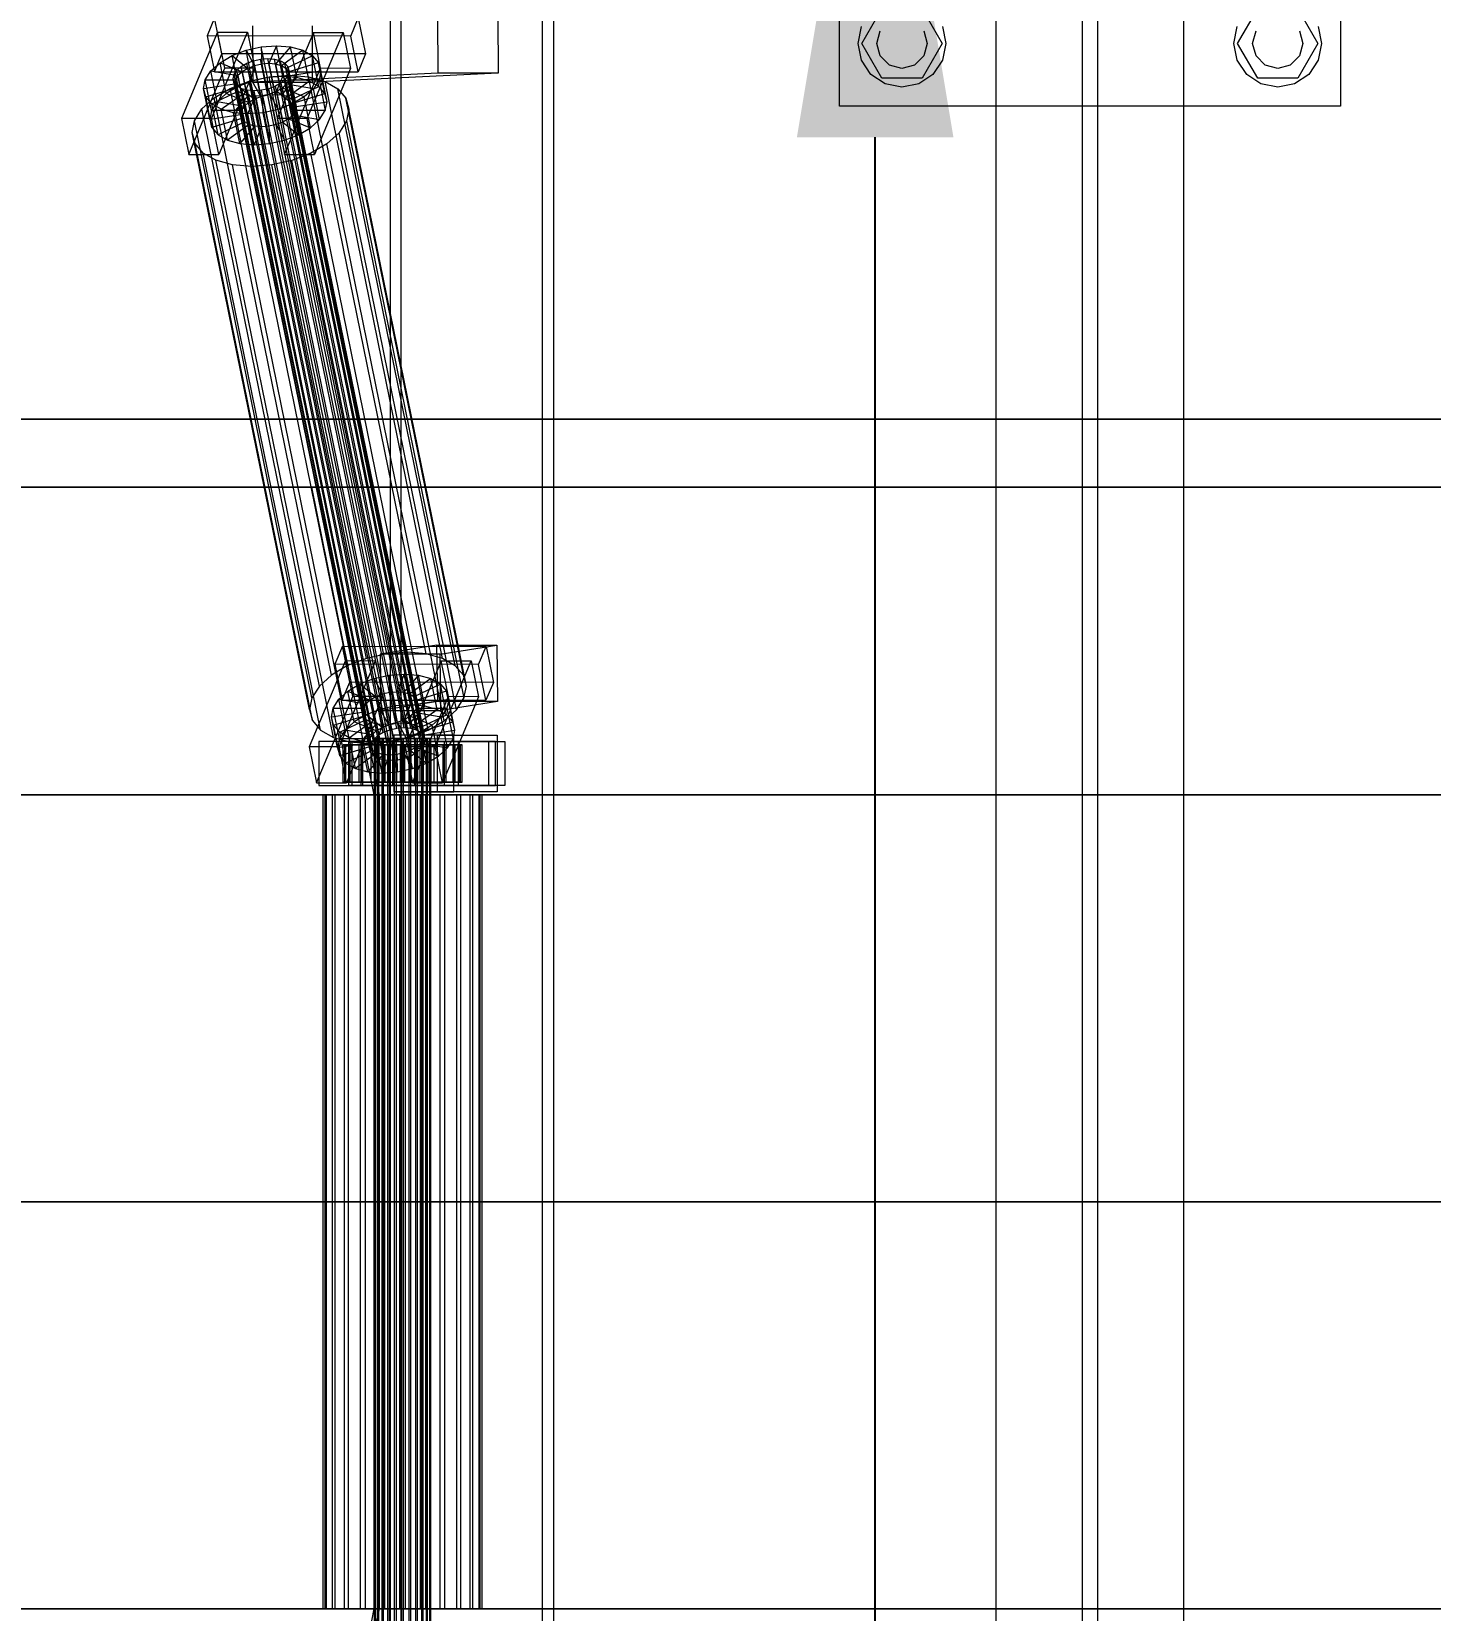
# Model space of a CAD drawing. Header units: millimetres. Extents: x -2500 to 58855, y -53268 to 6837.
# Drawn here: x 23659 to 24106, y -18130 to -17626 of the extents above; entities that cross this region are included whole.
import ezdxf

# ---------------------------------------------------------------- set-up
doc = ezdxf.new("R2010")
doc.units = ezdxf.units.MM
doc.layers.add('COTAS_O', color=1, linetype='Continuous', lineweight=0)
doc.layers.add('superior_C02', color=7, linetype='Continuous', lineweight=0)
doc.dimstyles.new('R19_100', dxfattribs={"dimtxt": 250, "dimasz": 150, "dimexe": 150, "dimexo": 80, "dimgap": 100, "dimtad": 1, "dimtih": 1, "dimtoh": 1, "dimdsep": 46, "dimcen": 0.09, "dimadec": 0, "dimazin": 0, "dimtfac": 1, "dimtdec": 4, "dimtofl": 0, "dimtmove": 0, "dimatfit": 3, "dimfxl": 1, "dimtolj": 1, "dimtzin": 0, "dimarcsym": 0})

# ---------------------------------------------------------------- blocks, each defined once
blk = doc.blocks.new('*D34')
at = {"layer": 'COTAS_O', "color": 0, "lineweight": -2, "transparency": 16777216}
for p, q in [((24548.19, -17510), (23778.19, -17510)), ((23928.19, -19330), (23928.19, -17660)), ((24548.19, -19480), (23778.19, -19480))]:
    blk.add_line(p, q, dxfattribs=at)
at = {"layer": 'COTAS_O', "color": 0, "transparency": 16777216}
for points in [[(23903.19, -17660), (23953.19, -17660), (23928.19, -17510)], [(23903.19, -19330), (23953.19, -19330), (23928.19, -19480)]]:
    blk.add_solid(points, dxfattribs=at)
at = {"layer": 'Defpoints', "color": 0, "transparency": 16777216}
for p in [(23928.19, -17510), (24628.19, -17510), (24628.19, -19480)]:
    blk.add_point(p, dxfattribs=at)

msp = doc.modelspace()

# ---------------------------------------------------------------- linework, layer by layer
at = {"layer": 'superior_C02'}
for p, q in [((23916.747, -17650), (23916.747, -17490)), ((24076.747, -17490), (24076.747, -17650)), ((23966.747, -17570), (23966.747, -18430)), ((23994.247, -17570), (23994.247, -18430)), ((23999.247, -18430), (23999.247, -17570)), ((24026.747, -18430), (24026.747, -17570)), ((23773.331, -17575), (23773.331, -18425)), ((23776.839, -18425), (23776.839, -17575)), ((23821.913, -18425), (23821.913, -17575)), ((23825.42, -17575), (23825.42, -18425)), ((23923.947, -17630), (23930.347, -17618.915)), ((23943.147, -17618.915), (23949.547, -17630)), ((24043.947, -17630), (24050.347, -17618.915)), ((24063.147, -17618.915), (24069.547, -17630)), ((23717.199, -17621.857), (23714.798, -17627.592)), ((23719.533, -17633.325), (23717.199, -17621.857)), ((23729.317, -17624.356), (23729.391, -17642.354)), ((23748.518, -17642.354), (23748.443, -17624.356)), ((23760.702, -17627.65), (23763.103, -17621.914)), ((23763.103, -17621.914), (23765.437, -17633.382)), ((23788.612, -17639.486), (23788.537, -17621.488)), ((23807.664, -17621.488), (23807.738, -17639.486)), ((23718.147, -17626.449), (23706.624, -17653.98)), ((23760.702, -17627.65), (23714.798, -17627.592)), ((23714.798, -17627.592), (23717.132, -17639.061)), ((23716.187, -17653.992), (23727.711, -17626.461)), ((23720.481, -17637.917), (23718.147, -17626.449)), ((23718.147, -17626.449), (23727.711, -17626.461)), ((23727.711, -17626.461), (23730.044, -17637.929)), ((23748.75, -17626.487), (23737.227, -17654.019)), ((23746.79, -17654.031), (23758.313, -17626.499)), ((23751.084, -17637.955), (23748.75, -17626.487)), ((23748.75, -17626.487), (23758.313, -17626.499)), ((23758.313, -17626.499), (23760.647, -17637.967)), ((23763.036, -17639.118), (23760.702, -17627.65)), ((23922.747, -17630), (23923.813, -17624.642)), ((23928.747, -17630), (23929.819, -17626)), ((23943.675, -17626), (23944.747, -17630)), ((23949.681, -17624.642), (23950.747, -17630)), ((24042.747, -17630), (24043.813, -17624.642)), ((24048.747, -17630), (24049.819, -17626)), ((24063.675, -17626), (24064.747, -17630)), ((24069.681, -17624.642), (24070.747, -17630)), ((23717.132, -17639.061), (23719.533, -17633.325)), ((23718.94, -17636.164), (23722.772, -17633.91)), ((23765.437, -17633.382), (23719.533, -17633.325)), ((23722.772, -17633.91), (23727.26, -17632.183)), ((23722.772, -17633.91), (23727.837, -17637.975)), ((23724.773, -17643.74), (23722.772, -17633.91)), ((23727.26, -17632.183), (23732.098, -17631.1)), ((23727.26, -17632.183), (23729.963, -17637.157)), ((23729.261, -17642.013), (23727.26, -17632.183)), ((23732.098, -17631.1), (23736.957, -17630.735)), ((23732.098, -17631.1), (23732.255, -17636.643)), ((23734.099, -17640.93), (23732.098, -17631.1)), ((23736.957, -17630.735), (23734.556, -17636.47)), ((23741.504, -17631.112), (23736.71, -17636.649)), ((23738.957, -17640.564), (23736.957, -17630.735)), ((23736.957, -17630.735), (23741.504, -17631.112)), ((23745.431, -17632.206), (23738.57, -17637.167)), ((23748.469, -17633.943), (23740.009, -17637.99)), ((23743.504, -17640.942), (23741.504, -17631.112)), ((23741.504, -17631.112), (23745.431, -17632.206)), ((23747.431, -17642.036), (23745.431, -17632.206)), ((23745.431, -17632.206), (23748.469, -17633.943)), ((23750.469, -17643.772), (23748.469, -17633.943)), ((23748.469, -17633.943), (23750.412, -17636.203)), ((23765.437, -17633.382), (23763.036, -17639.118)), ((23923.813, -17635.358), (23922.747, -17630)), ((23930.347, -17641.085), (23923.947, -17630)), ((23929.819, -17634), (23928.747, -17630)), ((23932.747, -17636.928), (23929.819, -17634)), ((23943.675, -17634), (23940.747, -17636.928)), ((23949.547, -17630), (23943.147, -17641.085)), ((23944.747, -17630), (23943.675, -17634)), ((23950.747, -17630), (23949.681, -17635.358)), ((24043.813, -17635.358), (24042.747, -17630)), ((24050.347, -17641.085), (24043.947, -17630)), ((24049.819, -17634), (24048.747, -17630)), ((24052.747, -17636.928), (24049.819, -17634)), ((24063.675, -17634), (24060.747, -17636.928)), ((24069.547, -17630), (24063.147, -17641.085)), ((24064.747, -17630), (24063.675, -17634)), ((24070.747, -17630), (24069.681, -17635.358)), ((23708.958, -17665.449), (23720.481, -17637.917)), ((23714.225, -17641.61), (23716.025, -17638.79)), ((23716.025, -17638.79), (23718.94, -17636.164)), ((23716.025, -17638.79), (23724.641, -17640.286)), ((23718.025, -17648.62), (23716.025, -17638.79)), ((23717.132, -17639.061), (23763.036, -17639.118)), ((23730.044, -17637.929), (23718.521, -17665.461)), ((23718.94, -17636.164), (23726.022, -17639.042)), ((23720.94, -17645.994), (23718.94, -17636.164)), ((23730.044, -17637.929), (23720.481, -17637.917)), ((23723.455, -17639.983), (23724.307, -17638.648)), ((23724.307, -17638.648), (23725.688, -17637.404)), ((23767.816, -17852.446), (23724.307, -17638.648)), ((23726.022, -17639.042), (23724.641, -17640.286)), ((23725.688, -17637.404), (23727.504, -17636.336)), ((23769.197, -17851.202), (23725.688, -17637.404)), ((23727.837, -17637.975), (23726.022, -17639.042)), ((23726.022, -17639.042), (23728.022, -17648.872)), ((23727.504, -17636.336), (23729.63, -17635.518)), ((23771.012, -17850.135), (23727.504, -17636.336)), ((23729.963, -17637.157), (23727.837, -17637.975)), ((23727.837, -17637.975), (23729.837, -17647.804)), ((23788.612, -17639.486), (23729.391, -17642.354)), ((23729.63, -17635.518), (23731.921, -17635.005)), ((23773.138, -17849.317), (23729.63, -17635.518)), ((23732.255, -17636.643), (23729.963, -17637.157)), ((23729.963, -17637.157), (23731.963, -17646.986)), ((23731.921, -17635.005), (23734.223, -17634.832)), ((23775.43, -17848.804), (23731.921, -17635.005)), ((23734.556, -17636.47), (23732.255, -17636.643)), ((23732.255, -17636.643), (23734.255, -17646.473)), ((23734.223, -17634.832), (23736.377, -17635.011)), ((23777.731, -17848.631), (23734.223, -17634.832)), ((23734.556, -17636.47), (23736.556, -17646.3)), ((23736.71, -17636.649), (23734.556, -17636.47)), ((23736.377, -17635.011), (23738.237, -17635.529)), ((23779.885, -17848.809), (23736.377, -17635.011)), ((23736.71, -17636.649), (23738.71, -17646.479)), ((23738.57, -17637.167), (23736.71, -17636.649)), ((23738.237, -17635.529), (23739.676, -17636.352)), ((23781.745, -17849.328), (23738.237, -17635.529)), ((23738.57, -17637.167), (23740.57, -17646.997)), ((23740.009, -17637.99), (23738.57, -17637.167)), ((23739.561, -17665.487), (23751.084, -17637.955)), ((23739.676, -17636.352), (23740.596, -17637.422)), ((23783.185, -17850.15), (23739.676, -17636.352)), ((23740.009, -17637.99), (23742.01, -17647.82)), ((23740.93, -17639.061), (23740.009, -17637.99)), ((23740.596, -17637.422), (23740.935, -17638.668)), ((23784.105, -17851.221), (23740.596, -17637.422)), ((23740.935, -17638.668), (23740.669, -17640.005)), ((23750.412, -17636.203), (23740.93, -17639.061)), ((23740.93, -17639.061), (23742.93, -17648.891)), ((23741.268, -17640.307), (23740.93, -17639.061)), ((23784.444, -17852.467), (23740.935, -17638.668)), ((23751.127, -17638.834), (23741.268, -17640.307)), ((23807.738, -17639.486), (23748.518, -17642.354)), ((23760.647, -17637.967), (23749.124, -17665.499)), ((23752.412, -17646.033), (23750.412, -17636.203)), ((23750.412, -17636.203), (23751.127, -17638.834)), ((23751.127, -17638.834), (23750.566, -17641.655)), ((23760.647, -17637.967), (23751.084, -17637.955)), ((23753.128, -17648.664), (23751.127, -17638.834)), ((23807.738, -17639.486), (23788.612, -17639.486)), ((23926.848, -17639.899), (23923.813, -17635.358)), ((23936.747, -17638), (23932.747, -17636.928)), ((23940.747, -17636.928), (23936.747, -17638)), ((23949.681, -17635.358), (23946.647, -17639.899)), ((24046.848, -17639.899), (24043.813, -17635.358)), ((24056.747, -17638), (24052.747, -17636.928)), ((24060.747, -17636.928), (24056.747, -17638)), ((24069.681, -17635.358), (24066.647, -17639.899)), ((23713.664, -17644.431), (23714.225, -17641.61)), ((23713.664, -17644.431), (23723.522, -17642.958)), ((23714.379, -17647.062), (23713.664, -17644.431)), ((23715.664, -17654.261), (23713.664, -17644.431)), ((23714.225, -17641.61), (23723.788, -17641.622)), ((23716.225, -17651.44), (23714.225, -17641.61)), ((23714.379, -17647.062), (23723.861, -17644.204)), ((23717.075, -17647.428), (23722.198, -17644.416)), ((23724.773, -17643.74), (23720.94, -17645.994)), ((23722.198, -17644.416), (23728.198, -17642.107)), ((23759.706, -17828.725), (23722.198, -17644.416)), ((23723.189, -17641.32), (23723.455, -17639.983)), ((23723.528, -17642.566), (23723.189, -17641.32)), ((23766.698, -17855.119), (23723.189, -17641.32)), ((23766.964, -17853.782), (23723.455, -17639.983)), ((23723.788, -17641.622), (23723.522, -17642.958)), ((23723.522, -17642.958), (23723.861, -17644.204)), ((23723.522, -17642.958), (23725.523, -17652.788)), ((23724.448, -17643.637), (23723.528, -17642.566)), ((23767.037, -17856.365), (23723.528, -17642.566)), ((23724.641, -17640.286), (23723.788, -17641.622)), ((23723.788, -17641.622), (23725.789, -17651.452)), ((23723.861, -17644.204), (23724.782, -17645.275)), ((23723.861, -17644.204), (23725.862, -17654.034)), ((23725.887, -17644.459), (23724.448, -17643.637)), ((23767.957, -17857.435), (23724.448, -17643.637)), ((23724.641, -17640.286), (23726.641, -17650.116)), ((23729.261, -17642.013), (23724.773, -17643.74)), ((23729.837, -17647.804), (23724.773, -17643.74)), ((23727.747, -17644.978), (23725.887, -17644.459)), ((23769.396, -17858.258), (23725.887, -17644.459)), ((23728.198, -17642.107), (23734.665, -17640.659)), ((23765.705, -17826.416), (23728.198, -17642.107)), ((23734.099, -17640.93), (23729.261, -17642.013)), ((23731.963, -17646.986), (23729.261, -17642.013)), ((23729.391, -17642.354), (23748.518, -17642.354)), ((23734.494, -17644.47), (23732.203, -17644.983)), ((23738.957, -17640.564), (23734.099, -17640.93)), ((23734.255, -17646.473), (23734.099, -17640.93)), ((23736.62, -17643.652), (23734.494, -17644.47)), ((23778.003, -17858.269), (23734.494, -17644.47)), ((23734.665, -17640.659), (23741.16, -17640.17)), ((23772.173, -17824.968), (23734.665, -17640.659)), ((23736.556, -17646.3), (23738.957, -17640.564)), ((23738.436, -17642.585), (23736.62, -17643.652)), ((23780.129, -17857.451), (23736.62, -17643.652)), ((23736.954, -17645.29), (23738.769, -17644.223)), ((23739.817, -17641.341), (23738.436, -17642.585)), ((23781.944, -17856.383), (23738.436, -17642.585)), ((23738.71, -17646.479), (23743.504, -17640.942)), ((23738.769, -17644.223), (23740.15, -17642.979)), ((23745.851, -17647.101), (23738.769, -17644.223)), ((23738.769, -17644.223), (23740.769, -17654.053)), ((23743.504, -17640.942), (23738.957, -17640.564)), ((23740.669, -17640.005), (23739.817, -17641.341)), ((23783.325, -17855.139), (23739.817, -17641.341)), ((23740.15, -17642.979), (23741.002, -17641.643)), ((23748.766, -17644.475), (23740.15, -17642.979)), ((23740.15, -17642.979), (23742.15, -17652.809)), ((23740.57, -17646.997), (23747.431, -17642.036)), ((23740.669, -17640.005), (23784.178, -17853.804)), ((23741.002, -17641.643), (23741.268, -17640.307)), ((23741.002, -17641.643), (23750.566, -17641.655)), ((23743.003, -17651.473), (23741.002, -17641.643)), ((23741.16, -17640.17), (23747.239, -17640.674)), ((23778.668, -17824.479), (23741.16, -17640.17)), ((23741.268, -17640.307), (23743.269, -17650.137)), ((23742.01, -17647.82), (23750.469, -17643.772)), ((23747.431, -17642.036), (23743.504, -17640.942)), ((23748.766, -17644.475), (23745.851, -17647.101)), ((23747.239, -17640.674), (23752.489, -17642.137)), ((23784.747, -17824.984), (23747.239, -17640.674)), ((23750.469, -17643.772), (23747.431, -17642.036)), ((23750.566, -17641.655), (23748.766, -17644.475)), ((23750.766, -17654.305), (23748.766, -17644.475)), ((23752.412, -17646.033), (23750.469, -17643.772)), ((23750.566, -17641.655), (23752.566, -17651.485)), ((23752.489, -17642.137), (23756.551, -17644.459)), ((23789.996, -17826.446), (23752.489, -17642.137)), ((23756.551, -17644.459), (23759.148, -17647.481)), ((23794.058, -17828.768), (23756.551, -17644.459)), ((23931.39, -17642.934), (23926.848, -17639.899)), ((23943.147, -17641.085), (23930.347, -17641.085)), ((23936.747, -17644), (23931.39, -17642.934)), ((23942.105, -17642.934), (23936.747, -17644)), ((23946.647, -17639.899), (23942.105, -17642.934)), ((24051.39, -17642.934), (24046.848, -17639.899)), ((24063.147, -17641.085), (24050.347, -17641.085)), ((24056.747, -17644), (24051.39, -17642.934)), ((24062.105, -17642.934), (24056.747, -17644)), ((24066.647, -17639.899), (24062.105, -17642.934)), ((23713.178, -17650.939), (23717.075, -17647.428)), ((23716.322, -17649.322), (23714.379, -17647.062)), ((23716.379, -17656.892), (23714.379, -17647.062)), ((23718.025, -17648.62), (23716.225, -17651.44)), ((23716.322, -17649.322), (23724.782, -17645.275)), ((23719.36, -17651.059), (23716.322, -17649.322)), ((23718.322, -17659.152), (23716.322, -17649.322)), ((23754.582, -17831.737), (23717.075, -17647.428)), ((23720.94, -17645.994), (23718.025, -17648.62)), ((23726.641, -17650.116), (23718.025, -17648.62)), ((23719.36, -17651.059), (23726.221, -17646.098)), ((23728.022, -17648.872), (23720.94, -17645.994)), ((23723.287, -17652.153), (23728.081, -17646.616)), ((23724.782, -17645.275), (23726.221, -17646.098)), ((23724.782, -17645.275), (23726.782, -17655.105)), ((23726.221, -17646.098), (23728.081, -17646.616)), ((23726.221, -17646.098), (23728.221, -17655.927)), ((23726.641, -17650.116), (23728.022, -17648.872)), ((23729.901, -17645.156), (23727.747, -17644.978)), ((23771.256, -17858.776), (23727.747, -17644.978)), ((23727.834, -17652.53), (23730.235, -17646.795)), ((23728.022, -17648.872), (23729.837, -17647.804)), ((23728.081, -17646.616), (23730.235, -17646.795)), ((23728.081, -17646.616), (23730.081, -17656.446)), ((23729.837, -17647.804), (23731.963, -17646.986)), ((23732.203, -17644.983), (23729.901, -17645.156)), ((23773.41, -17858.955), (23729.901, -17645.156)), ((23730.235, -17646.795), (23732.536, -17646.622)), ((23730.235, -17646.795), (23732.235, -17656.624)), ((23731.963, -17646.986), (23734.255, -17646.473)), ((23775.711, -17858.782), (23732.203, -17644.983)), ((23732.536, -17646.622), (23734.828, -17646.108)), ((23732.692, -17652.165), (23732.536, -17646.622)), ((23732.536, -17646.622), (23734.536, -17656.451)), ((23734.255, -17646.473), (23736.556, -17646.3)), ((23734.828, -17646.108), (23736.954, -17645.29)), ((23737.53, -17651.082), (23734.828, -17646.108)), ((23734.828, -17646.108), (23736.828, -17655.938)), ((23736.556, -17646.3), (23738.71, -17646.479)), ((23742.018, -17649.355), (23736.954, -17645.29)), ((23736.954, -17645.29), (23738.954, -17655.12)), ((23742.018, -17649.355), (23737.53, -17651.082)), ((23738.71, -17646.479), (23740.57, -17646.997)), ((23740.57, -17646.997), (23742.01, -17647.82)), ((23742.01, -17647.82), (23742.93, -17648.891)), ((23745.851, -17647.101), (23742.018, -17649.355)), ((23744.019, -17659.184), (23742.018, -17649.355)), ((23742.93, -17648.891), (23752.412, -17646.033)), ((23742.93, -17648.891), (23743.269, -17650.137)), ((23743.269, -17650.137), (23753.128, -17648.664)), ((23747.851, -17656.931), (23745.851, -17647.101)), ((23753.128, -17648.664), (23752.412, -17646.033)), ((23752.566, -17651.485), (23753.128, -17648.664)), ((23759.148, -17647.481), (23760.104, -17650.998)), ((23796.656, -17831.79), (23759.148, -17647.481)), ((23716.187, -17653.992), (23706.624, -17653.98)), ((23706.624, -17653.98), (23708.958, -17665.449)), ((23710.772, -17654.709), (23713.178, -17650.939)), ((23750.685, -17835.248), (23713.178, -17650.939)), ((23716.225, -17651.44), (23715.664, -17654.261)), ((23725.523, -17652.788), (23715.664, -17654.261)), ((23715.664, -17654.261), (23716.379, -17656.892)), ((23718.521, -17665.461), (23716.187, -17653.992)), ((23725.789, -17651.452), (23716.225, -17651.44)), ((23725.862, -17654.034), (23716.379, -17656.892)), ((23723.287, -17652.153), (23719.36, -17651.059)), ((23721.36, -17660.889), (23719.36, -17651.059)), ((23727.834, -17652.53), (23723.287, -17652.153)), ((23725.287, -17661.983), (23723.287, -17652.153)), ((23725.523, -17652.788), (23725.789, -17651.452)), ((23725.862, -17654.034), (23725.523, -17652.788)), ((23725.789, -17651.452), (23726.641, -17650.116)), ((23726.782, -17655.105), (23725.862, -17654.034)), ((23732.692, -17652.165), (23727.834, -17652.53)), ((23729.835, -17662.36), (23727.834, -17652.53)), ((23737.53, -17651.082), (23732.692, -17652.165)), ((23734.693, -17661.995), (23732.692, -17652.165)), ((23746.79, -17654.031), (23737.227, -17654.019)), ((23737.227, -17654.019), (23739.561, -17665.487)), ((23739.531, -17660.912), (23737.53, -17651.082)), ((23740.769, -17654.053), (23738.954, -17655.12)), ((23742.15, -17652.809), (23740.769, -17654.053)), ((23740.769, -17654.053), (23747.851, -17656.931)), ((23743.003, -17651.473), (23742.15, -17652.809)), ((23742.15, -17652.809), (23750.766, -17654.305)), ((23743.269, -17650.137), (23743.003, -17651.473)), ((23752.566, -17651.485), (23743.003, -17651.473)), ((23749.124, -17665.499), (23746.79, -17654.031)), ((23747.851, -17656.931), (23750.766, -17654.305)), ((23750.766, -17654.305), (23752.566, -17651.485)), ((23760.104, -17650.998), (23759.354, -17654.769)), ((23797.612, -17835.307), (23760.104, -17650.998)), ((24076.747, -17650), (23916.747, -17650)), ((23710.021, -17658.48), (23710.772, -17654.709)), ((23710.977, -17661.997), (23710.021, -17658.48)), ((23747.529, -17842.789), (23710.021, -17658.48)), ((23748.279, -17839.018), (23710.772, -17654.709)), ((23716.379, -17656.892), (23718.322, -17659.152)), ((23726.782, -17655.105), (23718.322, -17659.152)), ((23718.322, -17659.152), (23721.36, -17660.889)), ((23728.221, -17655.927), (23721.36, -17660.889)), ((23730.081, -17656.446), (23725.287, -17661.983)), ((23728.221, -17655.927), (23726.782, -17655.105)), ((23730.081, -17656.446), (23728.221, -17655.927)), ((23732.235, -17656.624), (23729.835, -17662.36)), ((23732.235, -17656.624), (23730.081, -17656.446)), ((23734.536, -17656.451), (23732.235, -17656.624)), ((23736.828, -17655.938), (23734.536, -17656.451)), ((23734.536, -17656.451), (23734.693, -17661.995)), ((23738.954, -17655.12), (23736.828, -17655.938)), ((23736.828, -17655.938), (23739.531, -17660.912)), ((23738.954, -17655.12), (23744.019, -17659.184)), ((23739.531, -17660.912), (23744.019, -17659.184)), ((23744.019, -17659.184), (23747.851, -17656.931)), ((23756.948, -17658.539), (23753.05, -17662.05)), ((23759.354, -17654.769), (23756.948, -17658.539)), ((23794.455, -17842.848), (23756.948, -17658.539)), ((23759.354, -17654.769), (23796.861, -17839.078)), ((23713.575, -17665.019), (23710.977, -17661.997)), ((23748.485, -17846.306), (23710.977, -17661.997)), ((23721.36, -17660.889), (23725.287, -17661.983)), ((23725.287, -17661.983), (23729.835, -17662.36)), ((23729.835, -17662.36), (23734.693, -17661.995)), ((23734.693, -17661.995), (23739.531, -17660.912)), ((23753.05, -17662.05), (23747.927, -17665.062)), ((23790.558, -17846.359), (23753.05, -17662.05)), ((23708.958, -17665.449), (23718.521, -17665.461)), ((23717.636, -17667.341), (23713.575, -17665.019)), ((23751.082, -17849.328), (23713.575, -17665.019)), ((23722.886, -17668.803), (23717.636, -17667.341)), ((23755.144, -17851.65), (23717.636, -17667.341)), ((23728.965, -17669.308), (23722.886, -17668.803)), ((23760.393, -17853.113), (23722.886, -17668.803)), ((23735.46, -17668.819), (23728.965, -17669.308)), ((23766.473, -17853.617), (23728.965, -17669.308)), ((23741.927, -17667.371), (23735.46, -17668.819)), ((23772.967, -17853.128), (23735.46, -17668.819)), ((23739.561, -17665.487), (23749.124, -17665.499)), ((23747.927, -17665.062), (23741.927, -17667.371)), ((23779.435, -17851.68), (23741.927, -17667.371)), ((23785.435, -17849.371), (23747.927, -17665.062)), ((16335.427, -17750), (25411.088, -17750)), ((25412.557, -17750), (16336.897, -17750)), ((23317.533, -17771.702), (23748.109, -17771.702)), ((23749.853, -17771.702), (23319.277, -17771.702)), ((23748.109, -17771.702), (23768.113, -17870)), ((23748.109, -17771.702), (23749.853, -17771.702)), ((23748.109, -17771.702), (24178.685, -17771.702)), ((23769.857, -17870), (23749.853, -17771.702)), ((24180.429, -17771.702), (23749.853, -17771.702)), ((23758.04, -17822.549), (23755.64, -17828.285)), ((23760.374, -17834.017), (23758.04, -17822.549)), ((23758.04, -17822.549), (23803.945, -17822.606)), ((23772.173, -17824.968), (23765.705, -17826.416)), ((23788.224, -17822.189), (23770.074, -17825.057)), ((23789.2, -17825.057), (23770.074, -17825.057)), ((23770.074, -17825.057), (23770.317, -17843.038)), ((23778.668, -17824.479), (23772.173, -17824.968)), ((23784.747, -17824.984), (23778.668, -17824.479)), ((23789.996, -17826.446), (23784.747, -17824.984)), ((23788.467, -17840.17), (23788.224, -17822.189)), ((23788.224, -17822.189), (23807.35, -17822.189)), ((23789.2, -17825.057), (23807.35, -17822.189)), ((23789.443, -17843.038), (23789.2, -17825.057)), ((23801.544, -17828.342), (23803.945, -17822.606)), ((23803.945, -17822.606), (23806.278, -17834.074)), ((23807.35, -17822.189), (23807.593, -17840.17)), ((23758.989, -17827.141), (23747.466, -17854.673)), ((23759.706, -17828.725), (23754.582, -17831.737)), ((23801.544, -17828.342), (23755.64, -17828.285)), ((23755.64, -17828.285), (23757.974, -17839.753)), ((23757.029, -17854.685), (23768.552, -17827.153)), ((23761.323, -17838.609), (23758.989, -17827.141)), ((23758.989, -17827.141), (23768.552, -17827.153)), ((23765.705, -17826.416), (23759.706, -17828.725)), ((23768.552, -17827.153), (23770.886, -17838.621)), ((23789.592, -17827.179), (23778.068, -17854.711)), ((23787.632, -17854.723), (23799.155, -17827.191)), ((23791.925, -17838.647), (23789.592, -17827.179)), ((23789.592, -17827.179), (23799.155, -17827.191)), ((23794.058, -17828.768), (23789.996, -17826.446)), ((23796.656, -17831.79), (23794.058, -17828.768)), ((23799.155, -17827.191), (23801.489, -17838.659)), ((23803.878, -17839.81), (23801.544, -17828.342)), ((23750.685, -17835.248), (23748.279, -17839.018)), ((23754.582, -17831.737), (23750.685, -17835.248)), ((23757.974, -17839.753), (23760.374, -17834.017)), ((23759.782, -17836.856), (23763.614, -17834.603)), ((23806.278, -17834.074), (23760.374, -17834.017)), ((23763.614, -17834.603), (23768.102, -17832.875)), ((23763.614, -17834.603), (23768.679, -17838.667)), ((23765.614, -17844.433), (23763.614, -17834.603)), ((23768.102, -17832.875), (23772.94, -17831.792)), ((23768.102, -17832.875), (23770.805, -17837.849)), ((23770.102, -17842.705), (23768.102, -17832.875)), ((23772.94, -17831.792), (23777.798, -17831.427)), ((23772.94, -17831.792), (23773.096, -17837.336)), ((23774.94, -17841.622), (23772.94, -17831.792)), ((23777.798, -17831.427), (23775.398, -17837.163)), ((23782.346, -17831.804), (23777.552, -17837.341)), ((23779.799, -17841.257), (23777.798, -17831.427)), ((23777.798, -17831.427), (23782.346, -17831.804)), ((23786.272, -17832.898), (23779.412, -17837.86)), ((23789.311, -17834.635), (23780.851, -17838.682)), ((23784.346, -17841.634), (23782.346, -17831.804)), ((23782.346, -17831.804), (23786.272, -17832.898)), ((23788.273, -17842.728), (23786.272, -17832.898)), ((23786.272, -17832.898), (23789.311, -17834.635)), ((23791.311, -17844.465), (23789.311, -17834.635)), ((23789.311, -17834.635), (23791.254, -17836.895)), ((23797.612, -17835.307), (23796.656, -17831.79)), ((23796.861, -17839.078), (23797.612, -17835.307)), ((23806.278, -17834.074), (23803.878, -17839.81)), ((23748.279, -17839.018), (23747.529, -17842.789)), ((23749.8, -17866.141), (23761.323, -17838.609)), ((23755.067, -17842.302), (23756.866, -17839.482)), ((23756.866, -17839.482), (23759.782, -17836.856)), ((23756.866, -17839.482), (23765.482, -17840.978)), ((23758.867, -17849.312), (23756.866, -17839.482)), ((23757.974, -17839.753), (23803.878, -17839.81)), ((23770.886, -17838.621), (23759.363, -17866.153)), ((23759.782, -17836.856), (23766.863, -17839.734)), ((23761.782, -17846.686), (23759.782, -17836.856)), ((23770.886, -17838.621), (23761.323, -17838.609)), ((23765.482, -17840.978), (23764.63, -17842.314)), ((23766.863, -17839.734), (23765.482, -17840.978)), ((23765.482, -17840.978), (23767.483, -17850.808)), ((23768.679, -17838.667), (23766.863, -17839.734)), ((23766.863, -17839.734), (23768.864, -17849.564)), ((23770.805, -17837.849), (23768.679, -17838.667)), ((23768.679, -17838.667), (23770.679, -17848.497)), ((23788.467, -17840.17), (23770.317, -17843.038)), ((23773.096, -17837.336), (23770.805, -17837.849)), ((23770.805, -17837.849), (23772.805, -17847.679)), ((23775.398, -17837.163), (23773.096, -17837.336)), ((23773.096, -17837.336), (23775.097, -17847.165)), ((23779.799, -17841.257), (23774.94, -17841.622)), ((23775.398, -17837.163), (23777.398, -17846.992)), ((23777.552, -17837.341), (23775.398, -17837.163)), ((23777.398, -17846.992), (23779.799, -17841.257)), ((23777.552, -17837.341), (23779.552, -17847.171)), ((23779.412, -17837.86), (23777.552, -17837.341)), ((23779.412, -17837.86), (23781.412, -17847.689)), ((23780.851, -17838.682), (23779.412, -17837.86)), ((23784.346, -17841.634), (23779.799, -17841.257)), ((23780.402, -17866.179), (23791.925, -17838.647)), ((23780.851, -17838.682), (23782.851, -17848.512)), ((23781.771, -17839.753), (23780.851, -17838.682)), ((23791.254, -17836.895), (23781.771, -17839.753)), ((23781.771, -17839.753), (23783.772, -17849.583)), ((23782.11, -17840.999), (23781.771, -17839.753)), ((23781.844, -17842.335), (23782.11, -17840.999)), ((23791.969, -17839.526), (23782.11, -17840.999)), ((23782.11, -17840.999), (23784.11, -17850.829)), ((23807.593, -17840.17), (23788.467, -17840.17)), ((23807.593, -17840.17), (23789.443, -17843.038)), ((23801.489, -17838.659), (23789.966, -17866.191)), ((23793.254, -17846.725), (23791.254, -17836.895)), ((23791.254, -17836.895), (23791.969, -17839.526)), ((23791.969, -17839.526), (23791.407, -17842.347)), ((23801.489, -17838.659), (23791.925, -17838.647)), ((23793.969, -17849.356), (23791.969, -17839.526)), ((23794.455, -17842.848), (23796.861, -17839.078)), ((23747.529, -17842.789), (23748.485, -17846.306)), ((23748.485, -17846.306), (23751.082, -17849.328)), ((23754.505, -17845.123), (23755.067, -17842.302)), ((23754.505, -17845.123), (23764.364, -17843.65)), ((23755.22, -17847.754), (23754.505, -17845.123)), ((23756.506, -17854.953), (23754.505, -17845.123)), ((23755.067, -17842.302), (23764.63, -17842.314)), ((23757.067, -17852.132), (23755.067, -17842.302)), ((23755.22, -17847.754), (23764.703, -17844.897)), ((23757.163, -17850.015), (23765.623, -17845.967)), ((23765.614, -17844.433), (23761.782, -17846.686)), ((23764.63, -17842.314), (23764.364, -17843.65)), ((23764.364, -17843.65), (23764.703, -17844.897)), ((23764.364, -17843.65), (23766.364, -17853.48)), ((23764.63, -17842.314), (23766.63, -17852.144)), ((23764.703, -17844.897), (23765.623, -17845.967)), ((23764.703, -17844.897), (23766.703, -17854.726)), ((23770.102, -17842.705), (23765.614, -17844.433)), ((23770.679, -17848.497), (23765.614, -17844.433)), ((23765.623, -17845.967), (23767.062, -17846.79)), ((23765.623, -17845.967), (23767.624, -17855.797)), ((23774.94, -17841.622), (23770.102, -17842.705)), ((23772.805, -17847.679), (23770.102, -17842.705)), ((23770.317, -17843.038), (23789.443, -17843.038)), ((23775.097, -17847.165), (23774.94, -17841.622)), ((23775.669, -17846.801), (23777.795, -17845.983)), ((23777.795, -17845.983), (23779.611, -17844.915)), ((23782.86, -17850.047), (23777.795, -17845.983)), ((23777.795, -17845.983), (23779.796, -17855.812)), ((23779.552, -17847.171), (23784.346, -17841.634)), ((23779.611, -17844.915), (23780.992, -17843.671)), ((23786.692, -17847.793), (23779.611, -17844.915)), ((23779.611, -17844.915), (23781.611, -17854.745)), ((23780.992, -17843.671), (23781.844, -17842.335)), ((23789.608, -17845.167), (23780.992, -17843.671)), ((23780.992, -17843.671), (23782.992, -17853.501)), ((23781.412, -17847.689), (23788.273, -17842.728)), ((23781.844, -17842.335), (23791.407, -17842.347)), ((23783.844, -17852.165), (23781.844, -17842.335)), ((23782.851, -17848.512), (23791.311, -17844.465)), ((23788.273, -17842.728), (23784.346, -17841.634)), ((23789.608, -17845.167), (23786.692, -17847.793)), ((23791.311, -17844.465), (23788.273, -17842.728)), ((23791.407, -17842.347), (23789.608, -17845.167)), ((23791.608, -17854.997), (23789.608, -17845.167)), ((23790.558, -17846.359), (23794.455, -17842.848)), ((23793.254, -17846.725), (23791.311, -17844.465)), ((23791.407, -17842.347), (23793.408, -17852.177)), ((23751.082, -17849.328), (23755.144, -17851.65)), ((23757.163, -17850.015), (23755.22, -17847.754)), ((23757.221, -17857.584), (23755.22, -17847.754)), ((23758.867, -17849.312), (23757.067, -17852.132)), ((23760.202, -17851.751), (23757.163, -17850.015)), ((23759.164, -17859.844), (23757.163, -17850.015)), ((23761.782, -17846.686), (23758.867, -17849.312)), ((23767.483, -17850.808), (23758.867, -17849.312)), ((23760.202, -17851.751), (23767.062, -17846.79)), ((23768.864, -17849.564), (23761.782, -17846.686)), ((23764.128, -17852.845), (23768.922, -17847.308)), ((23766.63, -17852.144), (23767.483, -17850.808)), ((23767.062, -17846.79), (23768.922, -17847.308)), ((23767.062, -17846.79), (23769.063, -17856.62)), ((23767.483, -17850.808), (23768.864, -17849.564)), ((23769.197, -17851.202), (23767.816, -17852.446)), ((23768.676, -17853.223), (23771.076, -17847.487)), ((23768.864, -17849.564), (23770.679, -17848.497)), ((23768.922, -17847.308), (23771.076, -17847.487)), ((23768.922, -17847.308), (23770.923, -17857.138)), ((23771.012, -17850.135), (23769.197, -17851.202)), ((23770.679, -17848.497), (23772.805, -17847.679)), ((23773.138, -17849.317), (23771.012, -17850.135)), ((23771.076, -17847.487), (23773.378, -17847.314)), ((23771.076, -17847.487), (23773.077, -17857.317)), ((23772.805, -17847.679), (23775.097, -17847.165)), ((23775.43, -17848.804), (23773.138, -17849.317)), ((23773.378, -17847.314), (23775.669, -17846.801)), ((23773.534, -17852.857), (23773.378, -17847.314)), ((23773.378, -17847.314), (23775.378, -17857.144)), ((23793.566, -17851), (23774.439, -17851)), ((23774.439, -17851), (23774.439, -17869)), ((23788.351, -17851), (23774.439, -17851)), ((23775.097, -17847.165), (23777.398, -17846.992)), ((23777.731, -17848.631), (23775.43, -17848.804)), ((23778.372, -17851.774), (23775.669, -17846.801)), ((23775.669, -17846.801), (23777.67, -17856.631)), ((23777.398, -17846.992), (23779.552, -17847.171)), ((23779.885, -17848.809), (23777.731, -17848.631)), ((23782.86, -17850.047), (23778.372, -17851.774)), ((23779.435, -17851.68), (23785.435, -17849.371)), ((23779.552, -17847.171), (23781.412, -17847.689)), ((23781.745, -17849.328), (23779.885, -17848.809)), ((23781.412, -17847.689), (23782.851, -17848.512)), ((23783.185, -17850.15), (23781.745, -17849.328)), ((23782.851, -17848.512), (23783.772, -17849.583)), ((23786.692, -17847.793), (23782.86, -17850.047)), ((23784.861, -17859.877), (23782.86, -17850.047)), ((23784.105, -17851.221), (23783.185, -17850.15)), ((23783.772, -17849.583), (23793.254, -17846.725)), ((23783.772, -17849.583), (23784.11, -17850.829)), ((23784.11, -17850.829), (23783.844, -17852.165)), ((23784.444, -17852.467), (23784.105, -17851.221)), ((23784.11, -17850.829), (23793.969, -17849.356)), ((23785.435, -17849.371), (23790.558, -17846.359)), ((23788.693, -17857.623), (23786.692, -17847.793)), ((23788.351, -17869), (23788.351, -17851)), ((23788.351, -17851), (23807.478, -17851)), ((23793.969, -17849.356), (23793.254, -17846.725)), ((23793.408, -17852.177), (23793.969, -17849.356)), ((23793.566, -17869), (23793.566, -17851)), ((23793.566, -17851), (23807.478, -17851)), ((23807.478, -17851), (23807.478, -17869)), ((23757.029, -17854.685), (23747.466, -17854.673)), ((23747.466, -17854.673), (23749.8, -17866.141)), ((23760.039, -17853), (23750.475, -17853)), ((23750.475, -17853), (23750.475, -17867)), ((23764.504, -17853), (23750.475, -17853)), ((23755.144, -17851.65), (23760.393, -17853.113)), ((23757.067, -17852.132), (23756.506, -17854.953)), ((23766.364, -17853.48), (23756.506, -17854.953)), ((23756.506, -17854.953), (23757.221, -17857.584)), ((23759.363, -17866.153), (23757.029, -17854.685)), ((23766.63, -17852.144), (23757.067, -17852.132)), ((23766.703, -17854.726), (23757.221, -17857.584)), ((23758.768, -17854), (23758.292, -17854)), ((23758.292, -17854), (23768.286, -17854)), ((23758.292, -17866), (23758.292, -17854)), ((23758.292, -17854), (23759.11, -17854)), ((23760.506, -17854), (23758.768, -17854)), ((23758.768, -17854), (23768.512, -17854)), ((23758.768, -17866), (23758.768, -17854)), ((23759.11, -17854), (23768.674, -17854)), ((23759.11, -17866), (23759.11, -17854)), ((23759.11, -17854), (23761.167, -17854)), ((23767.624, -17855.797), (23759.164, -17859.844)), ((23760.039, -17867), (23760.039, -17853)), ((23760.039, -17853), (23774.068, -17853)), ((23764.128, -17852.845), (23760.202, -17851.751)), ((23762.202, -17861.581), (23760.202, -17851.751)), ((23760.393, -17853.113), (23766.473, -17853.617)), ((23763.386, -17854), (23760.506, -17854)), ((23760.506, -17854), (23769.335, -17854)), ((23760.506, -17866), (23760.506, -17854)), ((23806.955, -17853), (23761.051, -17853)), ((23761.051, -17853), (23761.051, -17867)), ((23763.973, -17853), (23761.051, -17853)), ((23761.167, -17854), (23769.648, -17854)), ((23761.167, -17866), (23761.167, -17854)), ((23761.167, -17854), (23764.321, -17854)), ((23767.214, -17854), (23763.386, -17854)), ((23763.386, -17854), (23770.699, -17854)), ((23763.386, -17866), (23763.386, -17854)), ((23763.973, -17867), (23763.973, -17853)), ((23763.973, -17853), (23809.878, -17853)), ((23768.676, -17853.223), (23764.128, -17852.845)), ((23766.129, -17862.675), (23764.128, -17852.845)), ((23764.321, -17854), (23771.142, -17854)), ((23764.321, -17866), (23764.321, -17854)), ((23764.321, -17854), (23768.359, -17854)), ((23764.504, -17867), (23764.504, -17853)), ((23764.504, -17853), (23774.068, -17853)), ((23766.364, -17853.48), (23766.63, -17852.144)), ((23766.703, -17854.726), (23766.364, -17853.48)), ((23766.473, -17853.617), (23772.967, -17853.128)), ((23766.964, -17853.782), (23766.698, -17855.119)), ((23766.698, -17855.119), (23767.037, -17856.365)), ((23767.624, -17855.797), (23766.703, -17854.726)), ((23767.816, -17852.446), (23766.964, -17853.782)), ((23767.037, -17856.365), (23767.957, -17857.435)), ((23771.728, -17854), (23767.214, -17854)), ((23767.214, -17854), (23772.512, -17854)), ((23767.214, -17866), (23767.214, -17854)), ((23769.063, -17856.62), (23767.624, -17855.797)), ((23768.512, -17852), (23768.286, -17852)), ((23768.286, -17852), (23768.674, -17852)), ((23768.286, -18148), (23768.286, -17852)), ((23768.286, -17854), (23768.512, -17854)), ((23768.286, -17854), (23768.286, -17866)), ((23768.674, -17854), (23768.286, -17854)), ((23768.359, -17854), (23773.055, -17854)), ((23768.359, -17866), (23768.359, -17854)), ((23768.359, -17854), (23773.005, -17854)), ((23769.335, -17852), (23768.512, -17852)), ((23768.512, -18148), (23768.512, -17852)), ((23768.512, -17854), (23769.335, -17854)), ((23768.512, -17854), (23768.512, -17866)), ((23768.674, -17852), (23769.648, -17852)), ((23768.674, -18148), (23768.674, -17852)), ((23768.674, -17854), (23768.674, -17866)), ((23769.648, -17854), (23768.674, -17854)), ((23773.534, -17852.857), (23768.676, -17853.223)), ((23770.676, -17863.052), (23768.676, -17853.223)), ((23770.699, -17852), (23769.335, -17852)), ((23769.335, -18148), (23769.335, -17852)), ((23769.335, -17854), (23770.699, -17854)), ((23769.335, -17854), (23769.335, -17866)), ((23769.648, -17852), (23771.142, -17852)), ((23769.648, -18148), (23769.648, -17852)), ((23769.648, -17854), (23769.648, -17866)), ((23771.142, -17854), (23769.648, -17854)), ((23772.512, -17852), (23770.699, -17852)), ((23770.699, -18148), (23770.699, -17852)), ((23770.699, -17854), (23772.512, -17854)), ((23770.699, -17854), (23770.699, -17866)), ((23771.142, -17852), (23773.055, -17852)), ((23771.142, -18148), (23771.142, -17852)), ((23771.142, -17854), (23771.142, -17866)), ((23773.055, -17854), (23771.142, -17854)), ((23776.62, -17854), (23771.728, -17854)), ((23771.728, -17854), (23774.65, -17854)), ((23771.728, -17866), (23771.728, -17854)), ((23774.65, -17852), (23772.512, -17852)), ((23772.512, -18148), (23772.512, -17852)), ((23772.512, -17854), (23774.65, -17854)), ((23772.512, -17854), (23772.512, -17866)), ((23772.967, -17853.128), (23779.435, -17851.68)), ((23773.005, -17854), (23775.255, -17854)), ((23773.005, -17866), (23773.005, -17854)), ((23773.005, -17854), (23777.942, -17854)), ((23773.055, -17852), (23775.255, -17852)), ((23773.055, -18148), (23773.055, -17852)), ((23773.055, -17854), (23773.055, -17866)), ((23775.255, -17854), (23773.055, -17854)), ((23778.372, -17851.774), (23773.534, -17852.857)), ((23775.534, -17862.687), (23773.534, -17852.857)), ((23774.068, -17853), (23774.068, -17867)), ((23776.968, -17852), (23774.65, -17852)), ((23774.65, -18148), (23774.65, -17852)), ((23774.65, -17854), (23776.968, -17854)), ((23774.65, -17854), (23774.65, -17866)), ((23775.255, -17852), (23777.594, -17852)), ((23775.255, -18148), (23775.255, -17852)), ((23775.255, -17854), (23775.255, -17866)), ((23777.594, -17854), (23775.255, -17854)), ((23781.557, -17854), (23776.62, -17854)), ((23776.62, -17854), (23776.968, -17854)), ((23776.62, -17866), (23776.62, -17854)), ((23779.306, -17852), (23776.968, -17852)), ((23776.968, -18148), (23776.968, -17852)), ((23776.968, -17854), (23779.306, -17854)), ((23776.968, -17854), (23776.968, -17866)), ((23777.594, -17852), (23779.911, -17852)), ((23777.594, -18148), (23777.594, -17852)), ((23777.942, -17854), (23777.594, -17854)), ((23777.594, -17854), (23777.594, -17866)), ((23779.911, -17854), (23777.594, -17854)), ((23779.796, -17855.812), (23777.67, -17856.631)), ((23777.942, -17866), (23777.942, -17854)), ((23777.942, -17854), (23782.834, -17854)), ((23787.632, -17854.723), (23778.068, -17854.711)), ((23778.068, -17854.711), (23780.402, -17866.179)), ((23780.372, -17861.604), (23778.372, -17851.774)), ((23781.507, -17852), (23779.306, -17852)), ((23779.306, -18148), (23779.306, -17852)), ((23781.557, -17854), (23779.306, -17854)), ((23779.306, -17854), (23781.507, -17854)), ((23779.306, -17854), (23779.306, -17866)), ((23781.611, -17854.745), (23779.796, -17855.812)), ((23779.796, -17855.812), (23784.861, -17859.877)), ((23779.911, -17852), (23782.049, -17852)), ((23779.911, -18148), (23779.911, -17852)), ((23782.834, -17854), (23779.911, -17854)), ((23779.911, -17854), (23779.911, -17866)), ((23782.049, -17854), (23779.911, -17854)), ((23780.129, -17857.451), (23781.944, -17856.383)), ((23790.642, -17853), (23781.078, -17853)), ((23781.078, -17853), (23781.078, -17867)), ((23795.107, -17853), (23781.078, -17853)), ((23783.419, -17852), (23781.507, -17852)), ((23781.507, -18148), (23781.507, -17852)), ((23786.203, -17854), (23781.507, -17854)), ((23781.507, -17854), (23783.419, -17854)), ((23781.507, -17854), (23781.507, -17866)), ((23786.203, -17854), (23781.557, -17854)), ((23781.557, -17866), (23781.557, -17854)), ((23782.992, -17853.501), (23781.611, -17854.745)), ((23781.611, -17854.745), (23788.693, -17857.623)), ((23781.944, -17856.383), (23783.325, -17855.139)), ((23782.049, -17852), (23783.862, -17852)), ((23782.049, -18148), (23782.049, -17852)), ((23787.347, -17854), (23782.049, -17854)), ((23782.049, -17854), (23782.049, -17866)), ((23783.862, -17854), (23782.049, -17854)), ((23782.834, -17866), (23782.834, -17854)), ((23782.834, -17854), (23787.347, -17854)), ((23783.844, -17852.165), (23782.992, -17853.501)), ((23782.992, -17853.501), (23791.608, -17854.997)), ((23783.325, -17855.139), (23784.178, -17853.804)), ((23784.914, -17852), (23783.419, -17852)), ((23783.419, -18148), (23783.419, -17852)), ((23790.24, -17854), (23783.419, -17854)), ((23783.419, -17854), (23784.914, -17854)), ((23783.419, -17854), (23783.419, -17866)), ((23793.408, -17852.177), (23783.844, -17852.165)), ((23783.862, -17852), (23785.227, -17852)), ((23783.862, -18148), (23783.862, -17852)), ((23791.175, -17854), (23783.862, -17854)), ((23783.862, -17854), (23783.862, -17866)), ((23785.227, -17854), (23783.862, -17854)), ((23784.178, -17853.804), (23784.444, -17852.467)), ((23785.888, -17852), (23784.914, -17852)), ((23784.914, -18148), (23784.914, -17852)), ((23793.395, -17854), (23784.914, -17854)), ((23784.914, -17854), (23785.888, -17854)), ((23784.914, -17854), (23784.914, -17866)), ((23785.227, -17852), (23786.05, -17852)), ((23785.227, -18148), (23785.227, -17852)), ((23794.056, -17854), (23785.227, -17854)), ((23785.227, -17854), (23785.227, -17866)), ((23786.05, -17854), (23785.227, -17854)), ((23786.275, -17852), (23785.888, -17852)), ((23785.888, -17852), (23785.888, -18148)), ((23785.888, -17854), (23795.451, -17854)), ((23785.888, -17866), (23785.888, -17854)), ((23785.888, -17854), (23786.275, -17854)), ((23786.05, -17852), (23786.275, -17852)), ((23786.05, -18148), (23786.05, -17852)), ((23795.793, -17854), (23786.05, -17854)), ((23786.05, -17854), (23786.05, -17866)), ((23786.275, -17854), (23786.05, -17854)), ((23790.24, -17854), (23786.203, -17854)), ((23786.203, -17866), (23786.203, -17854)), ((23786.275, -18148), (23786.275, -17852)), ((23796.269, -17854), (23786.275, -17854)), ((23786.275, -17854), (23786.275, -17866)), ((23787.347, -17866), (23787.347, -17854)), ((23787.347, -17854), (23791.175, -17854)), ((23789.966, -17866.191), (23787.632, -17854.723)), ((23788.693, -17857.623), (23791.608, -17854.997)), ((23793.395, -17854), (23790.24, -17854)), ((23790.24, -17866), (23790.24, -17854)), ((23790.642, -17867), (23790.642, -17853)), ((23790.642, -17853), (23804.67, -17853)), ((23791.175, -17866), (23791.175, -17854)), ((23791.175, -17854), (23794.056, -17854)), ((23791.608, -17854.997), (23793.408, -17852.177)), ((23795.451, -17854), (23793.395, -17854)), ((23793.395, -17866), (23793.395, -17854)), ((23794.056, -17866), (23794.056, -17854)), ((23794.056, -17854), (23795.793, -17854)), ((23795.107, -17867), (23795.107, -17853)), ((23795.107, -17853), (23804.67, -17853)), ((23795.451, -17854), (23795.451, -17866)), ((23796.269, -17854), (23795.451, -17854)), ((23795.793, -17866), (23795.793, -17854)), ((23795.793, -17854), (23796.269, -17854)), ((23796.269, -17866), (23796.269, -17854)), ((23804.67, -17853), (23804.67, -17867)), ((23806.955, -17867), (23806.955, -17853)), ((23806.955, -17853), (23809.878, -17853)), ((23809.878, -17853), (23809.878, -17867)), ((23757.221, -17857.584), (23759.164, -17859.844)), ((23759.164, -17859.844), (23762.202, -17861.581)), ((23769.063, -17856.62), (23762.202, -17861.581)), ((23770.923, -17857.138), (23766.129, -17862.675)), ((23767.957, -17857.435), (23769.396, -17858.258)), ((23770.923, -17857.138), (23769.063, -17856.62)), ((23769.396, -17858.258), (23771.256, -17858.776)), ((23773.077, -17857.317), (23770.676, -17863.052)), ((23773.077, -17857.317), (23770.923, -17857.138)), ((23771.256, -17858.776), (23773.41, -17858.955)), ((23775.378, -17857.144), (23773.077, -17857.317)), ((23773.41, -17858.955), (23775.711, -17858.782)), ((23777.67, -17856.631), (23775.378, -17857.144)), ((23775.378, -17857.144), (23775.534, -17862.687)), ((23775.711, -17858.782), (23778.003, -17858.269)), ((23777.67, -17856.631), (23780.372, -17861.604)), ((23778.003, -17858.269), (23780.129, -17857.451)), ((23780.372, -17861.604), (23784.861, -17859.877)), ((23784.861, -17859.877), (23788.693, -17857.623)), ((23749.8, -17866.141), (23759.363, -17866.153)), ((23768.286, -17866), (23758.292, -17866)), ((23758.292, -17866), (23758.768, -17866)), ((23759.11, -17866), (23758.292, -17866)), ((23768.512, -17866), (23758.768, -17866)), ((23758.768, -17866), (23760.506, -17866)), ((23768.674, -17866), (23759.11, -17866)), ((23761.167, -17866), (23759.11, -17866)), ((23769.335, -17866), (23760.506, -17866)), ((23760.506, -17866), (23763.386, -17866)), ((23769.648, -17866), (23761.167, -17866)), ((23764.321, -17866), (23761.167, -17866)), ((23762.202, -17861.581), (23766.129, -17862.675)), ((23770.699, -17866), (23763.386, -17866)), ((23763.386, -17866), (23767.214, -17866)), ((23771.142, -17866), (23764.321, -17866)), ((23768.359, -17866), (23764.321, -17866)), ((23766.129, -17862.675), (23770.676, -17863.052)), ((23772.512, -17866), (23767.214, -17866)), ((23767.214, -17866), (23771.728, -17866)), ((23768.512, -17866), (23768.286, -17866)), ((23768.286, -17866), (23768.674, -17866)), ((23773.055, -17866), (23768.359, -17866)), ((23773.005, -17866), (23768.359, -17866)), ((23769.335, -17866), (23768.512, -17866)), ((23768.674, -17866), (23769.648, -17866)), ((23770.699, -17866), (23769.335, -17866)), ((23769.648, -17866), (23771.142, -17866)), ((23770.676, -17863.052), (23775.534, -17862.687)), ((23772.512, -17866), (23770.699, -17866)), ((23771.142, -17866), (23773.055, -17866)), ((23774.65, -17866), (23771.728, -17866)), ((23771.728, -17866), (23776.62, -17866)), ((23774.65, -17866), (23772.512, -17866)), ((23775.255, -17866), (23773.005, -17866)), ((23777.942, -17866), (23773.005, -17866)), ((23773.055, -17866), (23775.255, -17866)), ((23776.968, -17866), (23774.65, -17866)), ((23775.255, -17866), (23777.594, -17866)), ((23775.534, -17862.687), (23780.372, -17861.604)), ((23776.968, -17866), (23776.62, -17866)), ((23776.62, -17866), (23781.557, -17866)), ((23779.306, -17866), (23776.968, -17866)), ((23777.594, -17866), (23777.942, -17866)), ((23777.594, -17866), (23779.911, -17866)), ((23782.834, -17866), (23777.942, -17866)), ((23781.507, -17866), (23779.306, -17866)), ((23779.306, -17866), (23781.557, -17866)), ((23779.911, -17866), (23782.834, -17866)), ((23779.911, -17866), (23782.049, -17866)), ((23780.402, -17866.179), (23789.966, -17866.191)), ((23783.419, -17866), (23781.507, -17866)), ((23781.507, -17866), (23786.203, -17866)), ((23781.557, -17866), (23786.203, -17866)), ((23782.049, -17866), (23787.347, -17866)), ((23782.049, -17866), (23783.862, -17866)), ((23787.347, -17866), (23782.834, -17866)), ((23784.914, -17866), (23783.419, -17866)), ((23783.419, -17866), (23790.24, -17866)), ((23783.862, -17866), (23791.175, -17866)), ((23783.862, -17866), (23785.227, -17866)), ((23785.888, -17866), (23784.914, -17866)), ((23784.914, -17866), (23793.395, -17866)), ((23785.227, -17866), (23794.056, -17866)), ((23785.227, -17866), (23786.05, -17866)), ((23795.451, -17866), (23785.888, -17866)), ((23786.275, -17866), (23785.888, -17866)), ((23786.05, -17866), (23795.793, -17866)), ((23786.05, -17866), (23786.275, -17866)), ((23786.203, -17866), (23790.24, -17866)), ((23786.275, -17866), (23796.269, -17866)), ((23791.175, -17866), (23787.347, -17866)), ((23790.24, -17866), (23793.395, -17866)), ((23794.056, -17866), (23791.175, -17866)), ((23793.395, -17866), (23795.451, -17866)), ((23795.793, -17866), (23794.056, -17866)), ((23795.451, -17866), (23796.269, -17866)), ((23796.269, -17866), (23795.793, -17866)), ((23337.537, -17870), (23768.113, -17870)), ((23769.857, -17870), (23339.281, -17870)), ((23750.475, -17867), (23760.039, -17867)), ((23750.475, -17867), (23764.504, -17867)), ((23752.532, -17870), (23751.896, -17870)), ((23751.896, -17870), (23752.99, -17870)), ((23751.896, -18130), (23751.896, -17870)), ((23754.855, -17870), (23752.532, -17870)), ((23752.532, -18130), (23752.532, -17870)), ((23752.99, -17870), (23755.739, -17870)), ((23752.99, -18130), (23752.99, -17870)), ((23758.706, -17870), (23754.855, -17870)), ((23754.855, -18130), (23754.855, -17870)), ((23755.739, -17870), (23759.956, -17870)), ((23755.739, -18130), (23755.739, -17870)), ((23763.823, -17870), (23758.706, -17870)), ((23758.706, -18130), (23758.706, -17870)), ((23759.956, -17870), (23765.354, -17870)), ((23759.956, -18130), (23759.956, -17870)), ((23774.068, -17867), (23760.039, -17867)), ((23761.051, -17867), (23806.955, -17867)), ((23761.051, -17867), (23763.973, -17867)), ((23769.857, -17870), (23763.823, -17870)), ((23763.823, -18130), (23763.823, -17870)), ((23809.878, -17867), (23763.973, -17867)), ((23774.068, -17867), (23764.504, -17867)), ((23765.354, -17870), (23771.564, -17870)), ((23765.354, -18130), (23765.354, -17870)), ((23768.113, -17870), (23768.113, -18000)), ((23768.113, -17870), (24198.689, -17870)), ((23769.857, -18000), (23769.857, -17870)), ((24200.433, -17870), (23769.857, -17870)), ((23776.397, -17870), (23769.857, -17870)), ((23769.857, -18130), (23769.857, -17870)), ((23771.564, -17870), (23778.164, -17870)), ((23771.564, -18130), (23771.564, -17870)), ((23774.439, -17869), (23793.566, -17869)), ((23788.351, -17869), (23774.439, -17869)), ((23782.997, -17870), (23776.397, -17870)), ((23776.397, -18130), (23776.397, -17870)), ((23778.164, -17870), (23784.704, -17870)), ((23778.164, -18130), (23778.164, -17870)), ((23781.078, -17867), (23790.642, -17867)), ((23781.078, -17867), (23795.107, -17867)), ((23789.208, -17870), (23782.997, -17870)), ((23782.997, -18130), (23782.997, -17870)), ((23784.704, -17870), (23790.738, -17870)), ((23784.704, -18130), (23784.704, -17870)), ((23807.478, -17869), (23788.351, -17869)), ((23794.606, -17870), (23789.208, -17870)), ((23789.208, -18130), (23789.208, -17870)), ((23804.67, -17867), (23790.642, -17867)), ((23790.738, -17870), (23795.855, -17870)), ((23790.738, -18130), (23790.738, -17870)), ((23807.478, -17869), (23793.566, -17869)), ((23798.823, -17870), (23794.606, -17870)), ((23794.606, -18130), (23794.606, -17870)), ((23804.67, -17867), (23795.107, -17867)), ((23795.855, -17870), (23799.706, -17870)), ((23795.855, -18130), (23795.855, -17870)), ((23801.572, -17870), (23798.823, -17870)), ((23798.823, -18130), (23798.823, -17870)), ((23799.706, -17870), (23802.029, -17870)), ((23799.706, -18130), (23799.706, -17870)), ((23802.665, -17870), (23801.572, -17870)), ((23801.572, -17870), (23801.572, -18130)), ((23802.029, -17870), (23802.665, -17870)), ((23802.029, -18130), (23802.029, -17870)), ((23802.665, -18130), (23802.665, -17870)), ((23809.878, -17867), (23806.955, -17867)), ((23337.537, -18000), (23768.113, -18000)), ((23769.857, -18000), (23339.281, -18000)), ((23768.113, -18000), (23768.113, -18130)), ((23768.113, -18000), (24198.689, -18000)), ((23769.857, -18130), (23769.857, -18000)), ((24200.433, -18000), (23769.857, -18000)), ((23337.537, -18130), (23768.113, -18130)), ((23769.857, -18130), (23339.281, -18130)), ((23768.113, -18130), (23748.109, -18228.298)), ((23749.853, -18228.298), (23769.857, -18130)), ((23752.99, -18130), (23751.896, -18130)), ((23751.896, -18130), (23752.532, -18130)), ((23752.532, -18130), (23754.855, -18130)), ((23755.739, -18130), (23752.99, -18130)), ((23754.855, -18130), (23758.706, -18130)), ((23759.956, -18130), (23755.739, -18130)), ((23758.706, -18130), (23763.823, -18130)), ((23765.354, -18130), (23759.956, -18130)), ((23763.823, -18130), (23769.857, -18130)), ((23771.564, -18130), (23765.354, -18130)), ((23768.113, -18130), (24198.689, -18130)), ((24200.433, -18130), (23769.857, -18130)), ((23769.857, -18130), (23776.397, -18130)), ((23778.164, -18130), (23771.564, -18130)), ((23776.397, -18130), (23782.997, -18130)), ((23784.704, -18130), (23778.164, -18130)), ((23782.997, -18130), (23789.208, -18130)), ((23790.738, -18130), (23784.704, -18130)), ((23789.208, -18130), (23794.606, -18130)), ((23795.855, -18130), (23790.738, -18130)), ((23794.606, -18130), (23798.823, -18130)), ((23799.706, -18130), (23795.855, -18130)), ((23798.823, -18130), (23801.572, -18130)), ((23802.029, -18130), (23799.706, -18130)), ((23801.572, -18130), (23802.665, -18130)), ((23802.665, -18130), (23802.029, -18130))]:
    msp.add_line(p, q, dxfattribs=at)

# ---------------------------------------------------------------- dimensions: what is measured, and where the dimension line sits
at = {"layer": 'COTAS_O'}
dim = msp.add_aligned_dim(p1=(24628.187, -19480), p2=(24628.187, -17510), distance=700, text='<> O', dimstyle='R19_100', dxfattribs=at)
dim.commit()
dim.dimension.update_dxf_attribs({"geometry": '*D34', "text_midpoint": (23928.187, -18495)})

doc.saveas('drawing.dxf')
